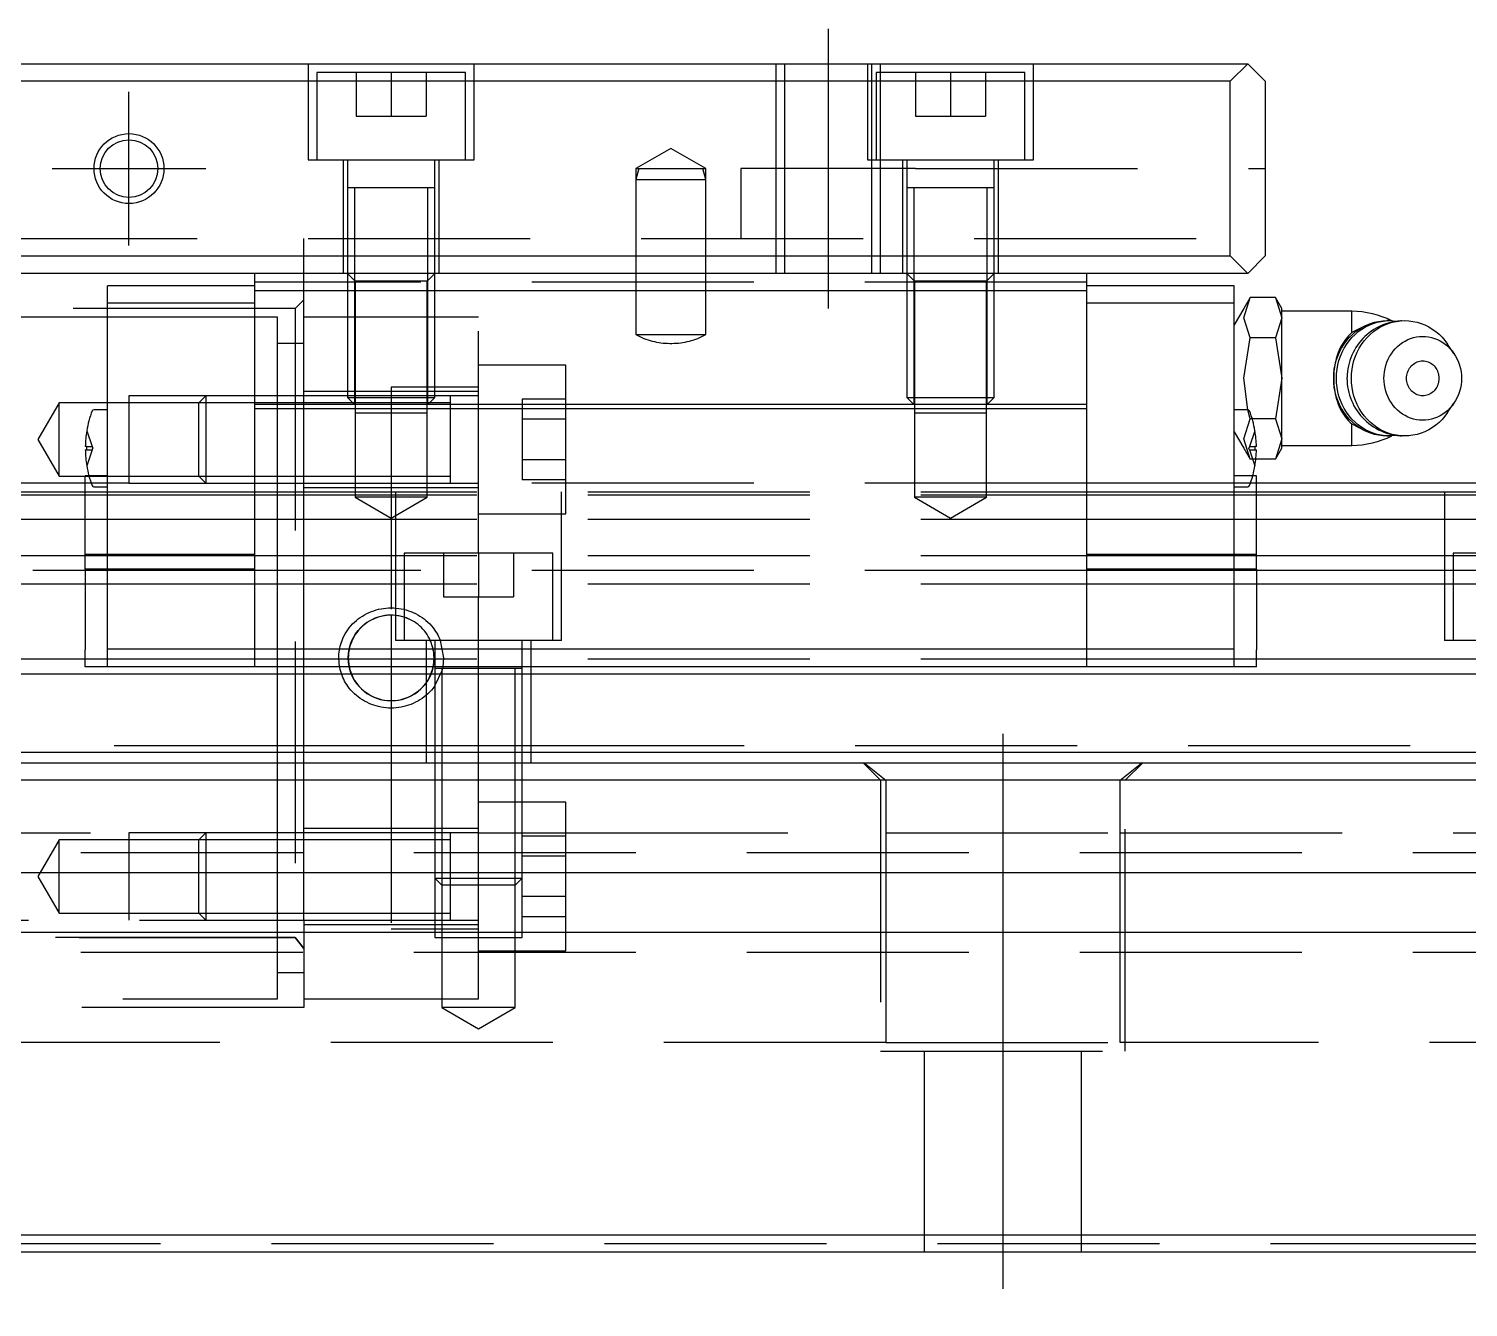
# Model space of a CAD drawing. Extents: x -13 to 750, y -368 to 120.
# Drawn here: x 234.3 to 316.6, y -320.8 to -247.6 of the extents above; entities that cross this region are included whole.
import ezdxf

# ---------------------------------------------------------------- set-up
doc = ezdxf.new("R2010")
doc.units = 0
doc.linetypes.add('CENTER', pattern=[50.8, 31.75, -6.35, 6.35, -6.35])
doc.linetypes.add('DASHED', pattern=[19.05, 12.7, -6.35])
doc.layers.get('0').update_dxf_attribs({"linetype": 'CONTINUOUS'})
doc.layers.add('CENTER', color=1, linetype='CENTER')

msp = doc.modelspace()

# ---------------------------------------------------------------- linework, layer by layer
at = {"color": 7, "linetype": 'CONTINUOUS'}
for p, q in [((156, -249.62), (304, -249.62)), ((304, -249.62), (303, -250.62)), ((305, -250.62), (304, -249.62)), ((303, -250.62), (157, -250.62)), ((303, -260.62), (303, -250.62)), ((305, -250.62), (305, -260.62)), ((257.5, -256.72), (252.5, -256.72)), ((257.5, -256.72), (252.5, -256.72)), ((257.5, -256.72), (252.5, -256.72)), ((157, -260.62), (303, -260.62)), ((303, -260.62), (304, -261.62)), ((304, -261.62), (305, -260.62)), ((304, -261.62), (156, -261.62)), ((247.2, -262.62), (247.2, -261.62)), ((294.8, -262.62), (294.8, -261.62)), ((247.2, -262.32), (238.768, -262.32)), ((238.768, -263.32), (238.768, -262.32)), ((247.2, -269.12), (247.2, -262.62)), ((294.8, -262.62), (247.2, -262.62)), ((303.232, -262.32), (294.8, -262.32)), ((294.8, -269.12), (294.8, -262.62)), ((303.232, -263.32), (303.232, -262.32)), ((238.768, -283.12), (238.768, -263.32)), ((247.2, -263.32), (238.768, -263.32)), ((303.232, -263.32), (294.8, -263.32)), ((303.232, -283.12), (303.232, -263.32)), ((304.135, -263.001), (303.778, -263.62)), ((303.778, -264.156), (304.135, -263.001)), ((305.6, -263.001), (304.135, -263.001)), ((305.6, -263.001), (305.599, -263)), ((305.957, -263.62), (305.6, -263.001)), ((305.6, -263.001), (305.957, -264.156)), ((303.778, -263.62), (303.232, -264.565)), ((304.135, -265.311), (303.778, -264.156)), ((305.957, -264.156), (305.6, -265.311)), ((305.957, -264.156), (305.957, -263.62)), ((309.957, -263.77), (305.957, -263.77)), ((305.957, -267.62), (305.957, -264.156)), ((309.957, -265.007), (309.957, -263.77)), ((311.492, -264.361), (311.729, -264.33)), ((311.645, -264.361), (311.883, -264.33)), ((311.729, -264.33), (311.969, -264.32)), ((311.883, -264.33), (312.122, -264.32)), ((312.122, -264.32), (311.969, -264.32)), ((312.122, -264.32), (312.534, -264.35)), ((312.504, -264.361), (312.742, -264.33)), ((312.753, -264.328), (312.59, -264.343)), ((312.742, -264.33), (312.981, -264.32)), ((312.814, -264.324), (312.753, -264.328)), ((312.981, -264.32), (313.219, -264.33)), ((313.219, -264.33), (313.455, -264.36)), ((309.858, -265.1), (309.764, -265.196)), ((309.813, -265.287), (309.989, -265.111)), ((309.957, -265.007), (309.858, -265.1)), ((310.718, -264.611), (309.957, -265.007)), ((309.966, -265.287), (310.142, -265.111)), ((309.989, -265.111), (310.177, -264.95)), ((310.142, -265.111), (310.33, -264.95)), ((310.177, -264.95), (310.376, -264.806)), ((310.33, -264.95), (310.529, -264.806)), ((310.376, -264.806), (310.585, -264.68)), ((310.529, -264.806), (310.738, -264.68)), ((310.585, -264.68), (310.802, -264.571)), ((310.823, -265.123), (310.703, -265.233)), ((310.738, -264.68), (310.955, -264.571)), ((310.802, -264.571), (311.027, -264.482)), ((310.949, -265.02), (310.823, -265.123)), ((310.826, -265.287), (311.001, -265.111)), ((311.08, -264.923), (310.949, -265.02)), ((310.955, -264.571), (311.18, -264.482)), ((311.001, -265.111), (311.189, -264.95)), ((311.027, -264.482), (311.257, -264.411)), ((311.216, -264.832), (311.08, -264.923)), ((311.18, -264.482), (311.41, -264.411)), ((311.189, -264.95), (311.388, -264.806)), ((311.355, -264.748), (311.216, -264.832)), ((311.257, -264.411), (311.492, -264.361)), ((311.499, -264.671), (311.355, -264.748)), ((311.388, -264.806), (311.597, -264.68)), ((311.41, -264.411), (311.645, -264.361)), ((311.647, -264.602), (311.499, -264.671)), ((311.597, -264.68), (311.815, -264.571)), ((311.798, -264.539), (311.647, -264.602)), ((311.952, -264.485), (311.798, -264.539)), ((311.815, -264.571), (312.039, -264.482)), ((312.108, -264.438), (311.952, -264.485)), ((312.039, -264.482), (312.27, -264.411)), ((312.267, -264.398), (312.108, -264.438)), ((312.428, -264.367), (312.267, -264.398)), ((312.27, -264.411), (312.504, -264.361)), ((312.59, -264.343), (312.428, -264.367)), ((313.455, -264.36), (313.688, -264.41)), ((313.688, -264.41), (313.916, -264.479)), ((313.916, -264.479), (314.14, -264.567)), ((314.14, -264.567), (314.356, -264.674)), ((314.356, -264.674), (314.563, -264.799)), ((314.563, -264.799), (314.762, -264.941)), ((314.762, -264.941), (314.949, -265.099)), ((314.949, -265.099), (315.124, -265.273)), ((303.778, -267.62), (304.135, -265.311)), ((305.6, -265.311), (304.135, -265.311)), ((305.6, -265.311), (305.957, -267.62)), ((309.3, -265.874), (309.239, -266.004)), ((309.252, -266.122), (309.369, -265.896)), ((309.366, -265.748), (309.3, -265.874)), ((309.437, -265.626), (309.366, -265.748)), ((309.369, -265.896), (309.502, -265.68)), ((309.405, -266.122), (309.522, -265.896)), ((309.515, -265.507), (309.437, -265.626)), ((309.502, -265.68), (309.65, -265.477)), ((309.593, -265.4), (309.515, -265.507)), ((309.522, -265.896), (309.655, -265.68)), ((309.676, -265.296), (309.593, -265.4)), ((309.65, -265.477), (309.813, -265.287)), ((309.655, -265.68), (309.803, -265.477)), ((309.764, -265.196), (309.676, -265.296)), ((309.803, -265.477), (309.966, -265.287)), ((310.189, -265.862), (310.105, -266.002)), ((310.279, -265.726), (310.189, -265.862)), ((310.265, -266.122), (310.382, -265.896)), ((310.376, -265.595), (310.279, -265.726)), ((310.479, -265.469), (310.376, -265.595)), ((310.382, -265.896), (310.515, -265.68)), ((310.588, -265.348), (310.479, -265.469)), ((310.515, -265.68), (310.663, -265.477)), ((310.703, -265.233), (310.588, -265.348)), ((310.663, -265.477), (310.826, -265.287)), ((312.326, -266.065), (312.443, -265.927)), ((312.443, -265.927), (312.57, -265.799)), ((312.57, -265.799), (312.707, -265.682)), ((312.707, -265.682), (312.851, -265.577)), ((312.851, -265.577), (313.002, -265.485)), ((313.002, -265.485), (313.159, -265.406)), ((313.159, -265.406), (313.322, -265.34)), ((313.322, -265.34), (313.489, -265.288)), ((313.489, -265.288), (313.659, -265.251)), ((313.659, -265.251), (313.831, -265.228)), ((313.831, -265.228), (314.005, -265.22)), ((314.005, -265.22), (314.178, -265.227)), ((314.178, -265.227), (314.351, -265.248)), ((314.351, -265.248), (314.521, -265.283)), ((314.521, -265.283), (314.688, -265.333)), ((314.688, -265.333), (314.852, -265.398)), ((314.852, -265.398), (315.01, -265.475)), ((315.01, -265.475), (315.162, -265.566)), ((315.124, -265.273), (315.287, -265.46)), ((315.162, -265.566), (315.307, -265.669)), ((315.287, -265.46), (315.435, -265.661)), ((315.307, -265.669), (315.444, -265.785)), ((315.799, -266.195), (315.435, -265.661)), ((315.444, -265.785), (315.572, -265.912)), ((315.572, -265.912), (315.691, -266.049)), ((309.008, -266.735), (308.985, -266.86)), ((309.004, -266.85), (309.069, -266.6)), ((309.036, -266.612), (309.008, -266.735)), ((309.067, -266.49), (309.036, -266.612)), ((309.102, -266.371), (309.067, -266.49)), ((309.069, -266.6), (309.152, -266.357)), ((309.141, -266.253), (309.102, -266.371)), ((309.184, -266.137), (309.141, -266.253)), ((309.152, -266.357), (309.252, -266.122)), ((309.157, -266.85), (309.222, -266.6)), ((309.239, -266.004), (309.184, -266.137)), ((309.222, -266.6), (309.305, -266.357)), ((309.305, -266.357), (309.405, -266.122)), ((309.797, -266.755), (309.758, -266.914)), ((309.844, -266.598), (309.797, -266.755)), ((309.898, -266.444), (309.844, -266.598)), ((309.96, -266.293), (309.898, -266.444)), ((310.029, -266.146), (309.96, -266.293)), ((310.017, -266.85), (310.082, -266.6)), ((310.105, -266.002), (310.029, -266.146)), ((310.082, -266.6), (310.165, -266.357)), ((310.165, -266.357), (310.265, -266.122)), ((311.905, -266.88), (311.965, -266.704)), ((311.965, -266.704), (312.038, -266.533)), ((312.038, -266.533), (312.122, -266.369)), ((312.122, -266.369), (312.218, -266.213)), ((312.218, -266.213), (312.326, -266.065)), ((313.421, -266.854), (313.485, -266.801)), ((313.485, -266.801), (313.553, -266.754)), ((313.553, -266.754), (313.624, -266.714)), ((313.624, -266.714), (313.699, -266.68)), ((313.699, -266.68), (313.776, -266.654)), ((313.776, -266.654), (313.854, -266.635)), ((313.854, -266.635), (313.934, -266.624)), ((313.934, -266.624), (314.015, -266.62)), ((314.015, -266.62), (314.095, -266.624)), ((314.095, -266.624), (314.175, -266.635)), ((314.175, -266.635), (314.254, -266.654)), ((314.254, -266.654), (314.331, -266.68)), ((314.331, -266.68), (314.405, -266.714)), ((314.405, -266.714), (314.477, -266.754)), ((314.477, -266.754), (314.545, -266.801)), ((314.545, -266.801), (314.609, -266.854)), ((315.691, -266.049), (315.799, -266.195)), ((315.799, -266.195), (315.898, -266.353)), ((315.898, -266.353), (315.985, -266.519)), ((315.985, -266.519), (316.059, -266.692)), ((316.059, -266.692), (316.121, -266.87)), ((304, -269.418), (303.778, -267.62)), ((305.957, -267.62), (305.6, -269.929)), ((305.957, -271.084), (305.957, -267.62)), ((308.92, -267.62), (308.929, -267.361)), ((308.922, -267.492), (308.92, -267.62)), ((308.929, -267.879), (308.92, -267.62)), ((308.92, -267.62), (308.92, -267.623)), ((308.92, -267.623), (308.922, -267.747)), ((308.927, -267.364), (308.922, -267.492)), ((308.936, -267.237), (308.927, -267.364)), ((308.929, -267.361), (308.957, -267.104)), ((308.949, -267.111), (308.936, -267.237)), ((308.965, -266.985), (308.949, -267.111)), ((308.957, -267.104), (309.004, -266.85)), ((308.985, -266.86), (308.965, -266.985)), ((309.073, -267.62), (309.082, -267.361)), ((309.082, -267.879), (309.073, -267.62)), ((309.082, -267.361), (309.111, -267.104)), ((309.111, -267.104), (309.157, -266.85)), ((309.682, -267.563), (309.681, -267.62)), ((309.681, -267.62), (309.685, -267.78)), ((309.689, -267.399), (309.682, -267.563)), ((309.704, -267.236), (309.689, -267.399)), ((309.727, -267.074), (309.704, -267.236)), ((309.758, -266.914), (309.727, -267.074)), ((309.933, -267.62), (309.942, -267.361)), ((309.942, -267.879), (309.933, -267.62)), ((309.942, -267.361), (309.97, -267.104)), ((309.97, -267.104), (310.017, -266.85)), ((311.797, -267.62), (311.804, -267.432)), ((311.804, -267.808), (311.797, -267.62)), ((311.804, -267.432), (311.825, -267.246)), ((311.825, -267.246), (311.858, -267.061)), ((311.858, -267.061), (311.905, -266.88)), ((313.091, -267.62), (313.094, -267.533)), ((313.094, -267.707), (313.091, -267.62)), ((313.094, -267.533), (313.105, -267.446)), ((313.105, -267.446), (313.122, -267.361)), ((313.122, -267.361), (313.147, -267.278)), ((313.147, -267.278), (313.177, -267.197)), ((313.177, -267.197), (313.215, -267.12)), ((313.215, -267.12), (313.258, -267.046)), ((313.258, -267.046), (313.307, -266.977)), ((313.307, -266.977), (313.361, -266.913)), ((313.361, -266.913), (313.421, -266.854)), ((314.609, -266.854), (314.668, -266.913)), ((314.668, -266.913), (314.722, -266.977)), ((314.722, -266.977), (314.771, -267.046)), ((314.771, -267.046), (314.815, -267.12)), ((314.815, -267.12), (314.852, -267.197)), ((314.852, -267.197), (314.883, -267.278)), ((314.883, -267.278), (314.907, -267.361)), ((314.907, -267.361), (314.925, -267.446)), ((314.925, -267.446), (314.935, -267.533)), ((314.935, -267.533), (314.939, -267.62)), ((314.939, -267.62), (314.935, -267.707)), ((316.121, -266.87), (316.169, -267.053)), ((316.169, -267.053), (316.204, -267.24)), ((316.204, -267.24), (316.225, -267.43)), ((316.225, -267.43), (316.232, -267.62)), ((316.232, -267.62), (316.225, -267.81)), ((308.922, -267.747), (308.927, -267.874)), ((308.927, -267.874), (308.936, -268.001)), ((308.957, -268.136), (308.929, -267.879)), ((308.936, -268.001), (308.949, -268.128)), ((308.949, -268.128), (308.965, -268.255)), ((309.004, -268.39), (308.957, -268.136)), ((308.965, -268.255), (308.985, -268.38)), ((308.985, -268.38), (309.014, -268.53)), ((309.069, -268.64), (309.004, -268.39)), ((309.111, -268.136), (309.082, -267.879)), ((309.157, -268.39), (309.111, -268.136)), ((309.222, -268.64), (309.157, -268.39)), ((309.685, -267.78), (309.697, -267.943)), ((309.697, -267.943), (309.717, -268.106)), ((309.717, -268.106), (309.746, -268.269)), ((309.746, -268.269), (309.782, -268.429)), ((309.782, -268.429), (309.827, -268.588)), ((309.97, -268.136), (309.942, -267.879)), ((310.017, -268.39), (309.97, -268.136)), ((310.082, -268.64), (310.017, -268.39)), ((311.825, -267.994), (311.804, -267.808)), ((311.858, -268.179), (311.825, -267.994)), ((311.905, -268.36), (311.858, -268.179)), ((311.965, -268.536), (311.905, -268.36)), ((313.105, -267.794), (313.094, -267.707)), ((313.122, -267.879), (313.105, -267.794)), ((313.147, -267.962), (313.122, -267.879)), ((313.177, -268.043), (313.147, -267.962)), ((313.215, -268.12), (313.177, -268.043)), ((313.258, -268.194), (313.215, -268.12)), ((313.307, -268.263), (313.258, -268.194)), ((313.361, -268.327), (313.307, -268.263)), ((313.421, -268.386), (313.361, -268.327)), ((313.485, -268.439), (313.421, -268.386)), ((313.553, -268.486), (313.485, -268.439)), ((314.545, -268.439), (314.477, -268.486)), ((314.609, -268.386), (314.545, -268.439)), ((314.668, -268.327), (314.609, -268.386)), ((314.722, -268.263), (314.668, -268.327)), ((314.771, -268.194), (314.722, -268.263)), ((314.815, -268.12), (314.771, -268.194)), ((314.852, -268.043), (314.815, -268.12)), ((314.883, -267.962), (314.852, -268.043)), ((314.907, -267.879), (314.883, -267.962)), ((314.925, -267.794), (314.907, -267.879)), ((314.935, -267.707), (314.925, -267.794)), ((316.121, -268.37), (316.059, -268.548)), ((316.169, -268.187), (316.121, -268.37)), ((316.204, -268), (316.169, -268.187)), ((316.225, -267.81), (316.204, -268)), ((247.2, -269.37), (247.2, -269.12)), ((294.8, -269.12), (247.2, -269.12)), ((294.8, -269.37), (294.8, -269.12)), ((309.014, -268.53), (309.048, -268.677)), ((309.048, -268.677), (309.088, -268.821)), ((309.152, -268.883), (309.069, -268.64)), ((309.088, -268.821), (309.133, -268.963)), ((309.133, -268.963), (309.184, -269.103)), ((309.252, -269.118), (309.152, -268.883)), ((309.184, -269.103), (309.239, -269.236)), ((309.305, -268.883), (309.222, -268.64)), ((309.239, -269.236), (309.3, -269.366)), ((309.369, -269.344), (309.252, -269.118)), ((309.405, -269.118), (309.305, -268.883)), ((309.522, -269.344), (309.405, -269.118)), ((309.827, -268.588), (309.879, -268.744)), ((309.879, -268.744), (309.939, -268.898)), ((309.939, -268.898), (310.007, -269.049)), ((310.007, -269.049), (310.082, -269.196)), ((310.165, -268.883), (310.082, -268.64)), ((310.082, -269.196), (310.164, -269.339)), ((310.265, -269.118), (310.165, -268.883)), ((310.382, -269.344), (310.265, -269.118)), ((312.038, -268.707), (311.965, -268.536)), ((312.122, -268.871), (312.038, -268.707)), ((312.218, -269.027), (312.122, -268.871)), ((312.326, -269.175), (312.218, -269.027)), ((312.443, -269.313), (312.326, -269.175)), ((313.624, -268.526), (313.553, -268.486)), ((313.699, -268.56), (313.624, -268.526)), ((313.776, -268.586), (313.699, -268.56)), ((313.854, -268.605), (313.776, -268.586)), ((313.934, -268.616), (313.854, -268.605)), ((314.015, -268.62), (313.934, -268.616)), ((314.095, -268.616), (314.015, -268.62)), ((314.175, -268.605), (314.095, -268.616)), ((314.254, -268.586), (314.175, -268.605)), ((314.331, -268.56), (314.254, -268.586)), ((314.405, -268.526), (314.331, -268.56)), ((314.477, -268.486), (314.405, -268.526)), ((315.435, -269.579), (315.799, -269.045)), ((315.691, -269.191), (315.572, -269.328)), ((315.799, -269.045), (315.691, -269.191)), ((315.898, -268.887), (315.799, -269.045)), ((315.985, -268.721), (315.898, -268.887)), ((316.059, -268.548), (315.985, -268.721)), ((238.768, -269.42), (237.986, -269.42)), ((247.2, -283.12), (247.2, -269.37)), ((294.8, -269.37), (247.2, -269.37)), ((294.8, -283.12), (294.8, -269.37)), ((304.014, -269.42), (303.232, -269.42)), ((305.6, -269.929), (304.257, -269.929)), ((305.6, -269.929), (305.957, -271.084)), ((309.3, -269.366), (309.366, -269.492)), ((309.366, -269.492), (309.437, -269.614)), ((309.502, -269.56), (309.369, -269.344)), ((309.437, -269.614), (309.515, -269.733)), ((309.65, -269.763), (309.502, -269.56)), ((309.515, -269.733), (309.593, -269.84)), ((309.655, -269.56), (309.522, -269.344)), ((309.593, -269.84), (309.676, -269.944)), ((309.813, -269.953), (309.65, -269.763)), ((309.803, -269.763), (309.655, -269.56)), ((309.676, -269.944), (309.764, -270.044)), ((309.764, -270.044), (309.858, -270.14)), ((309.966, -269.953), (309.803, -269.763)), ((309.989, -270.129), (309.813, -269.953)), ((310.142, -270.129), (309.966, -269.953)), ((310.164, -269.339), (310.254, -269.478)), ((310.254, -269.478), (310.35, -269.612)), ((310.35, -269.612), (310.454, -269.741)), ((310.515, -269.56), (310.382, -269.344)), ((310.454, -269.741), (310.563, -269.865)), ((310.663, -269.763), (310.515, -269.56)), ((310.563, -269.865), (310.679, -269.984)), ((310.826, -269.954), (310.663, -269.763)), ((310.679, -269.984), (310.8, -270.096)), ((310.8, -270.096), (310.927, -270.202)), ((311.001, -270.129), (310.826, -269.954)), ((312.57, -269.441), (312.443, -269.313)), ((312.707, -269.558), (312.57, -269.441)), ((312.851, -269.663), (312.707, -269.558)), ((313.002, -269.755), (312.851, -269.663)), ((313.159, -269.834), (313.002, -269.755)), ((313.322, -269.9), (313.159, -269.834)), ((313.489, -269.952), (313.322, -269.9)), ((313.659, -269.989), (313.489, -269.952)), ((313.831, -270.012), (313.659, -269.989)), ((314.005, -270.02), (313.831, -270.012)), ((314.178, -270.013), (314.005, -270.02)), ((314.351, -269.992), (314.178, -270.013)), ((314.521, -269.957), (314.351, -269.992)), ((314.688, -269.907), (314.521, -269.957)), ((314.852, -269.842), (314.688, -269.907)), ((315.01, -269.765), (314.852, -269.842)), ((315.124, -269.967), (314.949, -270.141)), ((315.162, -269.674), (315.01, -269.765)), ((315.287, -269.78), (315.124, -269.967)), ((315.307, -269.571), (315.162, -269.674)), ((315.435, -269.579), (315.287, -269.78)), ((315.444, -269.455), (315.307, -269.571)), ((315.572, -269.328), (315.444, -269.455)), ((309.858, -270.14), (309.957, -270.233)), ((309.957, -271.47), (309.957, -270.233)), ((309.957, -270.233), (310.717, -270.629)), ((310.177, -270.29), (309.989, -270.129)), ((310.33, -270.29), (310.142, -270.129)), ((310.376, -270.434), (310.177, -270.29)), ((310.529, -270.434), (310.33, -270.29)), ((310.585, -270.56), (310.376, -270.434)), ((310.738, -270.56), (310.529, -270.434)), ((310.802, -270.669), (310.585, -270.56)), ((310.955, -270.669), (310.738, -270.56)), ((311.027, -270.758), (310.802, -270.669)), ((310.927, -270.202), (311.059, -270.302)), ((311.18, -270.758), (310.955, -270.669)), ((311.189, -270.29), (311.001, -270.129)), ((311.257, -270.829), (311.027, -270.758)), ((311.059, -270.302), (311.195, -270.395)), ((311.41, -270.829), (311.18, -270.758)), ((311.388, -270.434), (311.189, -270.29)), ((311.195, -270.395), (311.337, -270.481)), ((311.492, -270.879), (311.257, -270.829)), ((311.337, -270.481), (311.482, -270.56)), ((311.597, -270.56), (311.388, -270.434)), ((311.645, -270.879), (311.41, -270.829)), ((311.482, -270.56), (311.631, -270.631)), ((311.729, -270.91), (311.492, -270.879)), ((311.815, -270.669), (311.597, -270.56)), ((311.631, -270.631), (311.783, -270.695)), ((311.883, -270.91), (311.645, -270.879)), ((311.969, -270.92), (311.729, -270.91)), ((311.783, -270.695), (311.938, -270.751)), ((312.039, -270.759), (311.815, -270.669)), ((312.122, -270.92), (311.883, -270.91)), ((311.938, -270.751), (312.096, -270.799)), ((311.969, -270.92), (312.122, -270.92)), ((312.27, -270.829), (312.039, -270.759)), ((312.096, -270.799), (312.256, -270.839)), ((312.534, -270.89), (312.122, -270.92)), ((312.256, -270.839), (312.417, -270.871)), ((312.505, -270.879), (312.27, -270.829)), ((312.417, -270.871), (312.58, -270.896)), ((312.742, -270.91), (312.505, -270.879)), ((312.58, -270.896), (312.744, -270.911)), ((312.982, -270.92), (312.742, -270.91)), ((312.744, -270.911), (312.812, -270.916)), ((313.219, -270.91), (312.982, -270.92)), ((313.455, -270.88), (313.219, -270.91)), ((313.688, -270.83), (313.455, -270.88)), ((313.917, -270.761), (313.688, -270.83)), ((314.14, -270.673), (313.917, -270.761)), ((314.356, -270.566), (314.14, -270.673)), ((314.564, -270.441), (314.356, -270.566)), ((314.762, -270.299), (314.564, -270.441)), ((314.949, -270.141), (314.762, -270.299)), ((237.584, -271.52), (237.502, -271.52)), ((237.502, -271.72), (237.584, -271.72)), ((237.584, -271.72), (237.584, -271.52)), ((304.416, -271.52), (304.416, -271.72)), ((304.498, -271.52), (304.416, -271.52)), ((304.416, -271.72), (304.498, -271.72)), ((305.957, -271.084), (305.6, -272.239)), ((305.6, -272.239), (305.957, -271.62)), ((305.957, -271.62), (305.957, -271.084)), ((305.957, -271.47), (309.957, -271.47)), ((305.6, -272.239), (304.467, -272.239)), ((305.599, -272.24), (305.6, -272.239)), ((237.709, -273.19), (237.5, -273.19)), ((237.5, -275.79), (237.5, -273.19)), ((304.5, -273.19), (304.291, -273.19)), ((304.5, -275.79), (304.5, -273.19)), ((222.5, -274.12), (237.5, -274.12)), ((237.986, -273.82), (238.768, -273.82)), ((258.4, -273.62), (258.4, -273.619)), ((303.232, -273.82), (304.014, -273.82)), ((388, -273.62), (304.5, -273.62)), ((304.5, -274.12), (460, -274.12)), ((222.5, -274.284), (237.5, -274.284)), ((304.5, -274.284), (460, -274.284)), ((222.5, -275.682), (237.5, -275.682)), ((237.5, -277.703), (237.5, -275.79)), ((304.5, -275.682), (460, -275.682)), ((304.5, -277.703), (304.5, -275.79)), ((222.5, -277.758), (237.5, -277.758)), ((238.768, -277.703), (237.5, -277.703)), ((237.5, -278.548), (237.5, -277.703)), ((304.5, -277.703), (303.232, -277.703)), ((304.5, -278.548), (304.5, -277.703)), ((304.5, -277.758), (460, -277.758)), ((237.5, -278.548), (237.5, -283.158)), ((238.768, -278.548), (237.5, -278.548)), ((304.5, -278.548), (303.232, -278.548)), ((304.5, -278.548), (304.5, -283.158)), ((222.5, -279.379), (237.5, -279.379)), ((304.5, -279.379), (460, -279.379)), ((237.5, -284.12), (237.5, -283.158)), ((247.2, -283.12), (238.768, -283.12)), ((238.768, -284.12), (238.768, -283.12)), ((247.2, -284.12), (247.2, -283.12)), ((294.8, -283.12), (247.2, -283.12)), ((303.232, -283.12), (294.8, -283.12)), ((294.8, -284.12), (294.8, -283.12)), ((303.232, -284.12), (303.232, -283.12)), ((304.5, -284.12), (304.5, -283.158)), ((222.5, -283.672), (237.5, -283.672)), ((304.5, -283.672), (460, -283.672)), ((0, -284.52), (460, -284.52)), ((238.768, -284.12), (237.5, -284.12)), ((247.2, -284.12), (238.768, -284.12)), ((294.8, -284.12), (247.2, -284.12)), ((303.232, -284.12), (294.8, -284.12)), ((304.5, -284.12), (303.232, -284.12)), ((0, -289.02), (460, -289.02)), ((1, -289.62), (459, -289.62)), ((458, -290.62), (2, -290.62)), ((258.4, -296.12), (258.4, -293.62)), ((258.4, -294.02), (258.4, -293.62)), ((458, -295.92), (2, -295.92)), ((258.4, -298.62), (258.4, -298.22)), ((458, -299.32), (2, -299.32)), ((2, -316.62), (458, -316.62)), ((459, -317.62), (1, -317.62))]:
    msp.add_line(p, q, dxfattribs=at)
at = {"color": 3, "linetype": 'DASHED'}
for p, q in [((250.25, -249.62), (250.25, -255.12)), ((250.75, -250.12), (250.75, -255.12)), ((259.25, -250.12), (250.75, -250.12)), ((253, -250.12), (253, -252.62)), ((255, -250.12), (255, -252.62)), ((257, -250.12), (257, -252.62)), ((259.25, -255.12), (259.25, -250.12)), ((259.75, -255.12), (259.75, -249.62)), ((277, -249.62), (277, -261.62)), ((277.5, -249.62), (277.5, -261.62)), ((282.25, -249.62), (282.25, -255.12)), ((282.5, -261.62), (282.5, -249.62)), ((282.75, -250.12), (282.75, -255.12)), ((291.25, -250.12), (282.75, -250.12)), ((283, -250.12), (283, -249.62)), ((283, -255.12), (283, -250.12)), ((285, -250.12), (285, -252.62)), ((287, -250.12), (287, -252.62)), ((289, -250.12), (289, -252.62)), ((291.25, -255.12), (291.25, -250.12)), ((291.75, -255.12), (291.75, -249.62)), ((253, -252.62), (255, -252.62)), ((255, -252.62), (257, -252.62)), ((285, -252.62), (287, -252.62)), ((287, -252.62), (289, -252.62)), ((250.25, -255.12), (259.75, -255.12)), ((252.25, -255.12), (252.25, -261.62)), ((252.5, -255.12), (252.5, -256.72)), ((257.5, -256.72), (257.5, -255.12)), ((257.75, -261.62), (257.75, -255.12)), ((271, -254.465), (269, -255.62)), ((273, -255.62), (271, -254.465)), ((282.25, -255.12), (291.75, -255.12)), ((283, -261.62), (283, -255.12)), ((284.25, -255.12), (284.25, -261.62)), ((284.5, -255.12), (284.5, -256.72)), ((289.5, -256.72), (289.5, -255.12)), ((289.75, -261.62), (289.75, -255.12)), ((269, -255.62), (269, -256.25)), ((269.169, -255.62), (269, -256.25)), ((269, -255.62), (271, -255.62)), ((271, -255.62), (273, -255.62)), ((273, -256.25), (272.831, -255.62)), ((273, -256.25), (273, -255.62)), ((275, -255.62), (275, -259.62)), ((285, -255.62), (275, -255.62)), ((285, -255.62), (305, -255.62)), ((252.5, -256.715), (252.5, -256.72)), ((257.5, -256.72), (252.5, -256.72)), ((252.5, -256.72), (252.5, -261.62)), ((252.5, -256.72), (252.5, -256.725)), ((252.9, -256.72), (252.9, -261.62)), ((257.1, -261.62), (257.1, -256.72)), ((257.5, -256.72), (257.5, -256.715)), ((257.5, -261.62), (257.5, -256.72)), ((257.5, -256.725), (257.5, -256.72)), ((269, -256.25), (269, -261.62)), ((269, -256.25), (273, -256.25)), ((273, -261.62), (273, -256.25)), ((284.5, -256.715), (284.5, -256.72)), ((289.5, -256.72), (284.5, -256.72)), ((284.5, -256.72), (284.5, -261.62)), ((284.5, -256.72), (284.5, -256.725)), ((284.9, -256.72), (284.9, -261.62)), ((289.1, -261.62), (289.1, -256.72)), ((289.5, -256.72), (289.5, -256.715)), ((289.5, -261.62), (289.5, -256.72)), ((289.5, -256.725), (289.5, -256.72)), ((155, -259.62), (305, -259.62)), ((250, -261.62), (250, -259.62)), ((250, -274.12), (250, -261.62)), ((252.5, -261.62), (252.938, -262.058)), ((252.5, -261.62), (252.5, -268.72)), ((257.5, -261.62), (252.5, -261.62)), ((252.9, -261.62), (252.9, -269.12)), ((257.062, -262.058), (257.5, -261.62)), ((257.1, -269.12), (257.1, -261.62)), ((257.5, -268.72), (257.5, -261.62)), ((269, -261.62), (269, -265.12)), ((273, -265.12), (273, -261.62)), ((284.5, -261.62), (284.938, -262.058)), ((284.5, -261.62), (284.5, -268.72)), ((289.5, -261.62), (284.5, -261.62)), ((284.9, -261.62), (284.9, -269.12)), ((289.062, -262.058), (289.5, -261.62)), ((289.1, -269.12), (289.1, -261.62)), ((289.5, -268.72), (289.5, -261.62)), ((294.8, -262.12), (247.2, -262.12)), ((252.938, -262.058), (252.938, -269.62)), ((257.062, -262.058), (252.938, -262.058)), ((257.062, -269.62), (257.062, -262.058)), ((284.938, -262.058), (284.938, -269.62)), ((289.062, -262.058), (284.938, -262.058)), ((289.062, -269.62), (289.062, -262.058)), ((250, -263.12), (249.5, -263.62)), ((249.5, -263.62), (180, -263.62)), ((238.768, -264.12), (231.5, -264.12)), ((247.2, -264.12), (238.768, -264.12)), ((248.5, -264.12), (247.2, -264.12)), ((248.5, -268.62), (248.5, -264.12)), ((249.5, -263.62), (249.5, -299.62)), ((252.5, -264.12), (250, -264.12)), ((252.9, -264.12), (252.5, -264.12)), ((257.1, -264.12), (252.9, -264.12)), ((257.5, -264.12), (257.1, -264.12)), ((260, -264.12), (257.5, -264.12)), ((260, -277.62), (260, -264.12)), ((269, -265.12), (273, -265.12)), ((250, -265.62), (248.5, -265.62)), ((270.937, -265.62), (271.063, -265.62)), ((265, -266.87), (260, -266.87)), ((265, -275.37), (265, -266.87)), ((260, -268.37), (250, -268.37)), ((260, -268.12), (255, -268.12)), ((255, -268.12), (255, -281.161)), ((236, -269.02), (234.788, -271.12)), ((240, -269.02), (236, -269.02)), ((236, -273.22), (236, -269.02)), ((244.4, -268.62), (240, -268.62)), ((240, -268.62), (240, -273.62)), ((244, -269.02), (240, -269.02)), ((244.4, -268.62), (244, -269.02)), ((247.2, -269.02), (244, -269.02)), ((244, -273.22), (244, -269.02)), ((247.2, -268.62), (244.4, -268.62)), ((247.2, -268.62), (244.4, -268.62)), ((244.4, -268.62), (244.4, -273.62)), ((250, -268.62), (247.2, -268.62)), ((250, -268.62), (247.2, -268.62)), ((250, -269.02), (247.2, -269.02)), ((248.5, -269.02), (248.5, -268.62)), ((248.5, -273.22), (248.5, -269.02)), ((252.5, -268.62), (250, -268.62)), ((252.8, -269.02), (250, -269.02)), ((252.9, -268.62), (252.5, -268.62)), ((252.5, -268.72), (252.9, -269.12)), ((252.5, -268.72), (257.5, -268.72)), ((252.9, -269.02), (252.8, -269.02)), ((257.1, -268.62), (252.9, -268.62)), ((257.1, -269.02), (252.9, -269.02)), ((257.5, -268.62), (257.1, -268.62)), ((257.1, -269.12), (257.5, -268.72)), ((257.2, -269.02), (257.1, -269.02)), ((258.4, -269.02), (257.2, -269.02)), ((258.4, -268.62), (257.5, -268.62)), ((258.4, -268.62), (258.395, -268.62)), ((258.405, -268.62), (258.4, -268.62)), ((260, -268.62), (258.4, -268.62)), ((258.4, -270.97), (258.4, -268.62)), ((265, -268.811), (262.5, -268.811)), ((262.5, -268.811), (262.5, -269.965)), ((284.5, -268.72), (284.9, -269.12)), ((284.5, -268.72), (289.5, -268.72)), ((289.1, -269.12), (289.5, -268.72)), ((252.933, -269.62), (252.933, -274.42)), ((257.067, -269.62), (252.933, -269.62)), ((257.067, -274.42), (257.067, -269.62)), ((265, -269.965), (262.5, -269.965)), ((262.5, -269.965), (262.5, -272.275)), ((284.933, -269.62), (284.933, -274.42)), ((289.067, -269.62), (284.933, -269.62)), ((289.067, -274.42), (289.067, -269.62)), ((303.778, -271.084), (304.135, -269.929)), ((304.135, -269.929), (304, -269.418)), ((304.257, -269.929), (304.135, -269.929)), ((237.584, -270.622), (237.9, -271.52)), ((303.232, -270.675), (303.778, -271.62)), ((304.416, -270.622), (304.1, -271.52)), ((234.788, -271.12), (236, -273.22)), ((237.584, -271.52), (237.9, -271.52)), ((237.9, -271.72), (237.584, -272.618)), ((237.584, -271.72), (237.9, -271.72)), ((237.9, -271.52), (237.935, -271.62)), ((237.9, -271.72), (237.935, -271.62)), ((258.4, -273.619), (258.4, -270.97)), ((304.135, -272.239), (303.778, -271.084)), ((303.778, -271.62), (304.135, -272.239)), ((304.1, -271.52), (304.065, -271.62)), ((304.1, -271.72), (304.065, -271.62)), ((304.1, -271.52), (304.416, -271.52)), ((304.1, -271.72), (304.416, -272.618)), ((304.1, -271.72), (304.416, -271.72)), ((262.5, -272.275), (262.5, -273.429)), ((265, -272.275), (262.5, -272.275)), ((304.467, -272.239), (304.135, -272.239)), ((236, -273.22), (240, -273.22)), ((238.768, -273.19), (237.709, -273.19)), ((240, -273.22), (244, -273.22)), ((244, -273.22), (244.4, -273.62)), ((244, -273.22), (247.2, -273.22)), ((247.2, -273.22), (250, -273.22)), ((248.5, -273.62), (248.5, -273.22)), ((250, -273.22), (258.4, -273.22)), ((304.291, -273.19), (303.232, -273.19)), ((240, -273.62), (231.1, -273.62)), ((237.5, -274.12), (238.768, -274.12)), ((238.768, -274.12), (247.2, -274.12)), ((240, -273.62), (244.4, -273.62)), ((244.4, -273.62), (247.2, -273.62)), ((244.4, -273.62), (247.2, -273.62)), ((247.2, -273.62), (250, -273.62)), ((247.2, -273.62), (250, -273.62)), ((247.2, -274.12), (294.8, -274.12)), ((248.5, -274.12), (248.5, -273.62)), ((248.5, -284.12), (248.5, -274.12)), ((250, -273.62), (258.405, -273.62)), ((250, -273.87), (260, -273.87)), ((250, -284.12), (250, -274.12)), ((255.25, -274.12), (255.25, -282.62)), ((258.395, -273.62), (260, -273.62)), ((294.8, -273.62), (260, -273.62)), ((265, -273.429), (262.5, -273.429)), ((264.75, -282.62), (264.75, -274.12)), ((303.232, -273.62), (294.8, -273.62)), ((294.8, -274.12), (303.232, -274.12)), ((304.157, -273.62), (303.232, -273.62)), ((303.232, -274.12), (304.5, -274.12)), ((304.5, -273.62), (304.157, -273.62)), ((315.25, -274.12), (315.25, -282.62)), ((237.5, -274.284), (238.768, -274.284)), ((238.768, -274.284), (247.2, -274.284)), ((247.2, -274.284), (294.8, -274.284)), ((252.933, -274.42), (255, -275.613)), ((257.067, -274.42), (252.933, -274.42)), ((255, -275.613), (257.067, -274.42)), ((284.933, -274.42), (287, -275.613)), ((289.067, -274.42), (284.933, -274.42)), ((287, -275.613), (289.067, -274.42)), ((294.8, -274.284), (303.232, -274.284)), ((303.232, -274.284), (304.5, -274.284)), ((237.5, -275.682), (238.768, -275.682)), ((238.768, -275.682), (247.2, -275.682)), ((247.2, -275.682), (294.8, -275.682)), ((260, -275.37), (265, -275.37)), ((294.8, -275.682), (303.232, -275.682)), ((303.232, -275.682), (304.5, -275.682)), ((237.5, -277.758), (238.768, -277.758)), ((247.2, -277.703), (238.768, -277.703)), ((238.768, -277.758), (247.2, -277.758)), ((247.2, -277.758), (294.8, -277.758)), ((255.75, -277.62), (255.75, -282.62)), ((264.25, -277.62), (255.75, -277.62)), ((258, -277.62), (258, -280.12)), ((260, -277.62), (260, -280.12)), ((262, -277.62), (262, -280.12)), ((264.25, -282.62), (264.25, -277.62)), ((303.232, -277.703), (294.8, -277.703)), ((294.8, -277.758), (303.232, -277.758)), ((303.232, -277.758), (304.5, -277.758)), ((315.75, -277.62), (315.75, -282.62)), ((324.25, -277.62), (315.75, -277.62)), ((247.2, -278.62), (165.2, -278.62)), ((247.2, -278.548), (238.768, -278.548)), ((248.5, -278.62), (247.2, -278.62)), ((250, -278.62), (248.5, -278.62)), ((294.8, -278.62), (250, -278.62)), ((303.232, -278.548), (294.8, -278.548)), ((303.232, -278.62), (294.8, -278.62)), ((304.5, -278.62), (303.232, -278.62)), ((315.75, -278.62), (304.5, -278.62)), ((324.25, -278.62), (315.75, -278.62)), ((237.5, -279.379), (238.768, -279.379)), ((238.768, -279.379), (247.2, -279.379)), ((247.2, -279.379), (294.8, -279.379)), ((294.8, -279.379), (303.232, -279.379)), ((303.232, -279.379), (304.5, -279.379)), ((254.425, -280.806), (254.566, -280.783)), ((254.566, -280.783), (254.71, -280.766)), ((254.71, -280.766), (254.854, -280.756)), ((254.854, -280.756), (255, -280.753)), ((255, -280.753), (255.146, -280.756)), ((255.146, -280.756), (255.29, -280.766)), ((255.29, -280.766), (255.433, -280.783)), ((255.433, -280.783), (255.575, -280.806)), ((258, -280.12), (260, -280.12)), ((260, -282.62), (260, -280.12)), ((260, -280.12), (262, -280.12)), ((252.796, -281.676), (252.9, -281.573)), ((252.9, -281.573), (253.008, -281.477)), ((253.008, -281.477), (253.119, -281.387)), ((253.119, -281.387), (253.235, -281.302)), ((253.235, -281.302), (253.354, -281.223)), ((253.354, -281.223), (253.477, -281.15)), ((253.477, -281.15), (253.605, -281.082)), ((253.605, -281.082), (253.736, -281.02)), ((253.736, -281.02), (253.871, -280.964)), ((253.871, -280.964), (254.007, -280.915)), ((254.007, -280.915), (254.145, -280.872)), ((254.145, -280.872), (254.284, -280.835)), ((254.284, -280.835), (254.425, -280.806)), ((255, -281.161), (255, -286.078)), ((255.575, -280.806), (255.716, -280.835)), ((255.716, -280.835), (255.75, -280.844)), ((255.75, -280.844), (255.855, -280.872)), ((255.855, -280.872), (255.993, -280.915)), ((255.993, -280.915), (256.129, -280.964)), ((256.129, -280.964), (256.264, -281.02)), ((256.264, -281.02), (256.395, -281.082)), ((256.395, -281.082), (256.523, -281.15)), ((256.523, -281.15), (256.646, -281.223)), ((256.646, -281.223), (256.765, -281.302)), ((256.765, -281.302), (256.881, -281.387)), ((256.881, -281.387), (256.992, -281.477)), ((256.992, -281.477), (257.1, -281.573)), ((257.1, -281.573), (257.204, -281.676)), ((252.237, -282.504), (252.298, -282.374)), ((252.298, -282.374), (252.366, -282.248)), ((252.366, -282.248), (252.44, -282.125)), ((252.44, -282.125), (252.52, -282.007)), ((252.52, -282.007), (252.606, -281.893)), ((252.606, -281.893), (252.698, -281.782)), ((252.698, -281.782), (252.796, -281.676)), ((257.204, -281.676), (257.302, -281.782)), ((257.302, -281.782), (257.394, -281.893)), ((257.394, -281.893), (257.48, -282.007)), ((257.48, -282.007), (257.545, -282.101)), ((257.545, -282.101), (257.605, -282.198)), ((257.605, -282.198), (257.662, -282.298)), ((257.662, -282.298), (257.714, -282.4)), ((257.714, -282.4), (257.763, -282.504)), ((252.02, -283.288), (252.036, -283.177)), ((252.036, -283.177), (252.056, -283.068)), ((252.056, -283.068), (252.083, -282.952)), ((252.083, -282.952), (252.114, -282.838)), ((252.114, -282.838), (252.15, -282.725)), ((252.15, -282.725), (252.191, -282.614)), ((252.191, -282.614), (252.237, -282.504)), ((264.75, -282.62), (255.25, -282.62)), ((257, -282.62), (257, -289.62)), ((257.5, -282.62), (257.5, -284.12)), ((257.763, -282.504), (257.809, -282.614)), ((257.809, -282.614), (257.811, -282.62)), ((257.811, -282.62), (258, -283.62)), ((260, -284.12), (260, -282.62)), ((262.5, -284.12), (262.5, -282.62)), ((263, -289.62), (263, -282.62)), ((324.75, -282.62), (315.25, -282.62)), ((237.5, -283.672), (238.768, -283.672)), ((238.768, -283.672), (247.2, -283.672)), ((247.2, -283.672), (294.8, -283.672)), ((252, -283.62), (252.002, -283.509)), ((252.046, -284.12), (252, -283.62)), ((252.002, -283.509), (252.009, -283.398)), ((252.009, -283.398), (252.02, -283.288)), ((258, -283.62), (257.954, -284.12)), ((294.8, -283.672), (303.232, -283.672)), ((303.232, -283.672), (304.5, -283.672)), ((248.5, -289.62), (248.5, -284.12)), ((250, -289.62), (250, -284.12)), ((252.056, -284.172), (252.046, -284.12)), ((252.083, -284.288), (252.056, -284.172)), ((252.114, -284.402), (252.083, -284.288)), ((252.15, -284.515), (252.114, -284.402)), ((252.191, -284.626), (252.15, -284.515)), ((252.237, -284.736), (252.191, -284.626)), ((252.286, -284.84), (252.237, -284.736)), ((252.338, -284.942), (252.286, -284.84)), ((257.5, -284.12), (257.5, -284.22)), ((257.5, -284.215), (257.5, -284.22)), ((262.5, -284.22), (257.5, -284.22)), ((257.5, -284.22), (257.5, -284.225)), ((257.5, -284.22), (257.5, -289.62)), ((257.901, -284.351), (257.501, -285.204)), ((257.9, -284.22), (257.9, -289.62)), ((257.933, -284.22), (257.901, -284.351)), ((257.954, -284.12), (257.933, -284.22)), ((260, -284.22), (260, -284.12)), ((260, -289.62), (260, -284.22)), ((262.1, -289.62), (262.1, -284.22)), ((262.5, -284.22), (262.5, -284.12)), ((262.5, -284.22), (262.5, -284.215)), ((262.5, -284.225), (262.5, -284.22)), ((262.5, -289.62), (262.5, -284.22)), ((252.395, -285.042), (252.338, -284.942)), ((252.455, -285.139), (252.395, -285.042)), ((252.52, -285.233), (252.455, -285.139)), ((252.606, -285.347), (252.52, -285.233)), ((252.698, -285.458), (252.606, -285.347)), ((252.796, -285.564), (252.698, -285.458)), ((252.9, -285.667), (252.796, -285.564)), ((253.008, -285.763), (252.9, -285.667)), ((257.1, -285.667), (256.992, -285.763)), ((257.204, -285.564), (257.1, -285.667)), ((257.302, -285.458), (257.204, -285.564)), ((257.394, -285.347), (257.302, -285.458)), ((257.48, -285.233), (257.394, -285.347)), ((257.501, -285.204), (257.48, -285.233)), ((253.119, -285.853), (253.008, -285.763)), ((253.235, -285.938), (253.119, -285.853)), ((253.354, -286.017), (253.235, -285.938)), ((253.477, -286.09), (253.354, -286.017)), ((253.605, -286.158), (253.477, -286.09)), ((253.736, -286.22), (253.605, -286.158)), ((253.871, -286.276), (253.736, -286.22)), ((254.007, -286.325), (253.871, -286.276)), ((254.145, -286.368), (254.007, -286.325)), ((254.284, -286.405), (254.145, -286.368)), ((254.425, -286.434), (254.284, -286.405)), ((254.567, -286.457), (254.425, -286.434)), ((254.71, -286.474), (254.567, -286.457)), ((254.854, -286.484), (254.71, -286.474)), ((255, -286.487), (254.854, -286.484)), ((255, -286.078), (255, -299.12)), ((255.146, -286.484), (255, -286.487)), ((255.29, -286.474), (255.146, -286.484)), ((255.434, -286.457), (255.29, -286.474)), ((255.575, -286.434), (255.434, -286.457)), ((255.716, -286.405), (255.575, -286.434)), ((255.855, -286.368), (255.716, -286.405)), ((255.993, -286.325), (255.855, -286.368)), ((256.129, -286.276), (255.993, -286.325)), ((256.264, -286.22), (256.129, -286.276)), ((256.395, -286.158), (256.264, -286.22)), ((256.523, -286.09), (256.395, -286.158)), ((256.646, -286.017), (256.523, -286.09)), ((256.765, -285.938), (256.646, -286.017)), ((256.881, -285.853), (256.765, -285.938)), ((256.992, -285.763), (256.881, -285.853)), ((182, -288.62), (248.5, -288.62)), ((248.5, -288.62), (250, -288.62)), ((250, -288.62), (257.5, -288.62)), ((257.5, -288.62), (257.9, -288.62)), ((257.9, -288.62), (260, -288.62)), ((260, -288.62), (262.1, -288.62)), ((262.1, -288.62), (262.5, -288.62)), ((262.5, -288.62), (317.5, -288.62)), ((248.5, -293.62), (248.5, -289.62)), ((250, -295.92), (250, -289.62)), ((257.5, -289.62), (257.5, -295.92)), ((257.5, -289.62), (257.5, -295.92)), ((257.9, -289.62), (257.9, -295.92)), ((260, -295.92), (260, -289.62)), ((262.1, -295.92), (262.1, -289.62)), ((262.5, -295.92), (262.5, -289.62)), ((262.5, -295.92), (262.5, -289.62)), ((282, -289.62), (283, -290.62)), ((282.063, -289.62), (283.292, -290.62)), ((296.708, -290.62), (297.937, -289.62)), ((297, -290.62), (298, -289.62)), ((283, -290.62), (283, -306.12)), ((283.292, -290.62), (283.292, -295.92)), ((296.708, -295.92), (296.708, -290.62)), ((297, -306.12), (297, -290.62)), ((262.1, -291.87), (260, -291.87)), ((262.5, -291.87), (262.1, -291.87)), ((265, -291.87), (262.5, -291.87)), ((265, -295.92), (265, -291.87)), ((187, -293.62), (240, -293.62)), ((244.4, -293.62), (240, -293.62)), ((240, -293.62), (240, -298.62)), ((244.4, -293.62), (244, -294.02)), ((250, -293.62), (244.4, -293.62)), ((250, -293.62), (244.4, -293.62)), ((244.4, -293.62), (244.4, -298.62)), ((248.5, -294.02), (248.5, -293.62)), ((260, -293.37), (250, -293.37)), ((257.5, -293.62), (250, -293.62)), ((257.9, -293.62), (257.5, -293.62)), ((258.405, -293.62), (257.9, -293.62)), ((260, -293.62), (258.395, -293.62)), ((258.4, -298.62), (258.4, -293.62)), ((260, -293.62), (262.1, -293.62)), ((262.1, -293.62), (262.5, -293.62)), ((262.5, -293.62), (265, -293.62)), ((265, -293.811), (262.5, -293.811)), ((265, -293.62), (283.292, -293.62)), ((283.292, -293.62), (296.708, -293.62)), ((296.708, -293.62), (317.5, -293.62)), ((459.5, -294.77), (0.5, -294.77)), ((236, -294.02), (234.788, -296.12)), ((240, -294.02), (236, -294.02)), ((236, -298.22), (236, -294.02)), ((244, -294.02), (240, -294.02)), ((250, -294.02), (244, -294.02)), ((244, -298.22), (244, -294.02)), ((248.5, -295.92), (248.5, -294.02)), ((257.5, -294.02), (250, -294.02)), ((257.9, -294.02), (257.5, -294.02)), ((258.4, -294.02), (257.9, -294.02)), ((258.4, -295.92), (258.4, -294.02)), ((265, -294.965), (262.5, -294.965)), ((234.788, -296.12), (236, -298.22)), ((248.5, -298.22), (248.5, -295.92)), ((250, -298.62), (250, -295.92)), ((257.5, -295.92), (257.5, -296.22)), ((257.5, -295.92), (257.5, -296.22)), ((257.5, -296.22), (257.9, -296.62)), ((257.5, -296.22), (257.5, -299.32)), ((257.5, -296.22), (262.5, -296.22)), ((257.9, -295.92), (257.9, -296.62)), ((258.4, -296.62), (258.4, -295.92)), ((260, -296.62), (260, -295.92)), ((262.1, -296.62), (262.1, -295.92)), ((262.1, -296.62), (262.5, -296.22)), ((262.5, -296.22), (262.5, -295.92)), ((262.5, -296.22), (262.5, -295.92)), ((262.5, -299.32), (262.5, -296.22)), ((265, -299.32), (265, -295.92)), ((283.292, -295.92), (283.292, -299.32)), ((296.708, -299.32), (296.708, -295.92)), ((257.9, -296.62), (257.9, -299.62)), ((262.1, -296.62), (257.9, -296.62)), ((258.4, -298.22), (258.4, -296.62)), ((260, -299.32), (260, -296.62)), ((262.1, -299.62), (262.1, -296.62)), ((265, -297.275), (262.5, -297.275)), ((202.5, -298.62), (250, -298.62)), ((236, -298.22), (240, -298.22)), ((240, -298.22), (244, -298.22)), ((244, -298.22), (244.4, -298.62)), ((244, -298.22), (250, -298.22)), ((248.5, -298.62), (248.5, -298.22)), ((248.5, -299.32), (248.5, -298.62)), ((250, -298.22), (257.5, -298.22)), ((250, -298.62), (257.5, -298.62)), ((250, -298.62), (250, -299.32)), ((250, -298.87), (260, -298.87)), ((257.5, -298.22), (258.4, -298.22)), ((257.5, -298.62), (258.4, -298.62)), ((258.395, -298.62), (258.4, -298.62)), ((258.4, -298.62), (258.405, -298.62)), ((258.4, -298.62), (260, -298.62)), ((265, -298.429), (262.5, -298.429)), ((180, -299.62), (249.5, -299.62)), ((248.5, -299.62), (182, -299.62)), ((248.5, -303.12), (248.5, -299.32)), ((249.5, -299.62), (248.5, -299.62)), ((249.5, -299.62), (250, -300.241)), ((250, -300.241), (249.5, -299.62)), ((250, -299.32), (250, -303.62)), ((255, -299.12), (260, -299.12)), ((257.5, -299.32), (257.5, -299.62)), ((257.5, -299.62), (262.5, -299.62)), ((257.9, -299.62), (257.9, -303.62)), ((260, -299.62), (260, -299.32)), ((260, -303.12), (260, -299.62)), ((262.1, -303.62), (262.1, -299.62)), ((262.5, -299.62), (262.5, -299.32)), ((265, -300.37), (265, -299.32)), ((283.292, -299.32), (283.292, -305.62)), ((296.708, -305.62), (296.708, -299.32)), ((459.5, -300.47), (0.5, -300.47)), ((260, -300.37), (265, -300.37)), ((248.5, -301.62), (250, -301.62)), ((182.5, -303.12), (248.5, -303.12)), ((250, -303.62), (202.1, -303.62)), ((250, -303.12), (260, -303.12)), ((257.9, -303.62), (260, -304.832)), ((262.1, -303.62), (257.9, -303.62)), ((260, -304.832), (262.1, -303.62)), ((283.292, -305.62), (176.708, -305.62)), ((283, -306.12), (297, -306.12)), ((283.292, -305.62), (296.708, -305.62)), ((285.5, -306.12), (285.5, -317.62)), ((294.5, -317.62), (294.5, -306.12)), ((403.292, -305.62), (296.708, -305.62)), ((0.5, -317.12), (459.5, -317.12))]:
    msp.add_line(p, q, dxfattribs=at)
at = {"color": 3, "linetype": 'CONTINUOUS'}
msp.add_circle((240, -255.62), 2, dxfattribs=at)
at = {"color": 7, "linetype": 'CONTINUOUS'}
msp.add_circle((240, -255.62), 1.65, dxfattribs=at)
at = {"color": 3, "linetype": 'DASHED'}
msp.add_circle((255, -283.62), 2.458, dxfattribs=at)
at = {"color": 7, "linetype": 'CONTINUOUS'}
for centre, radius, start, end in [((309.729, -269.766), 6, 65.106, 87.82141), ((243.5, -271.62), 6, 159.14941, 170.40593), ((237.986, -269.52), 0.1, 90, 159.14941), ((304.014, -269.52), 0.1, 20.85059, 90), ((298.5, -271.62), 6, 9.59407, 20.85059), ((243.5, -271.62), 5.999, 170.42033, 179.04489), ((298.5, -271.62), 5.999, 0.95511, 9.57967), ((309.729, -265.474), 6, 272.17859, 294.894), ((243.5, -271.62), 5.999, 180.95511, 189.57967), ((298.5, -271.62), 5.999, 350.42033, 359.04489), ((243.5, -271.62), 6, 189.59407, 200.85059), ((298.5, -271.62), 6, 339.14941, 350.40593), ((237.986, -273.72), 0.1, 200.85059, 270), ((304.014, -273.72), 0.1, 270, 339.14941)]:
    msp.add_arc(centre, radius, start, end, dxfattribs=at)
at = {"color": 3, "linetype": 'DASHED'}
for centre, radius, start, end in [((270.937, -261.62), 4, 241.03047, 270), ((271.063, -261.62), 4, 270, 298.96953), ((255, -283.62), 2.453, 72.20057, 191.75878), ((255, -283.62), 2.453, 24.05297, 72.20057), ((255, -283.62), 2.453, 0, 24.05297), ((255, -283.62), 2.453, 348.24122, 0), ((255, -283.62), 2.453, 191.75878, 348.24122)]:
    msp.add_arc(centre, radius, start, end, dxfattribs=at)
at = {"layer": 'CENTER', "color": 1, "linetype": 'CENTER'}
for p, q in [((280, -247.62), (280, -263.62)), ((240, -260.02), (240, -251.22)), ((235.6, -255.62), (244.4, -255.62)), ((290, -287.97), (290, -320.77))]:
    msp.add_line(p, q, dxfattribs=at)

doc.saveas('drawing.dxf')
